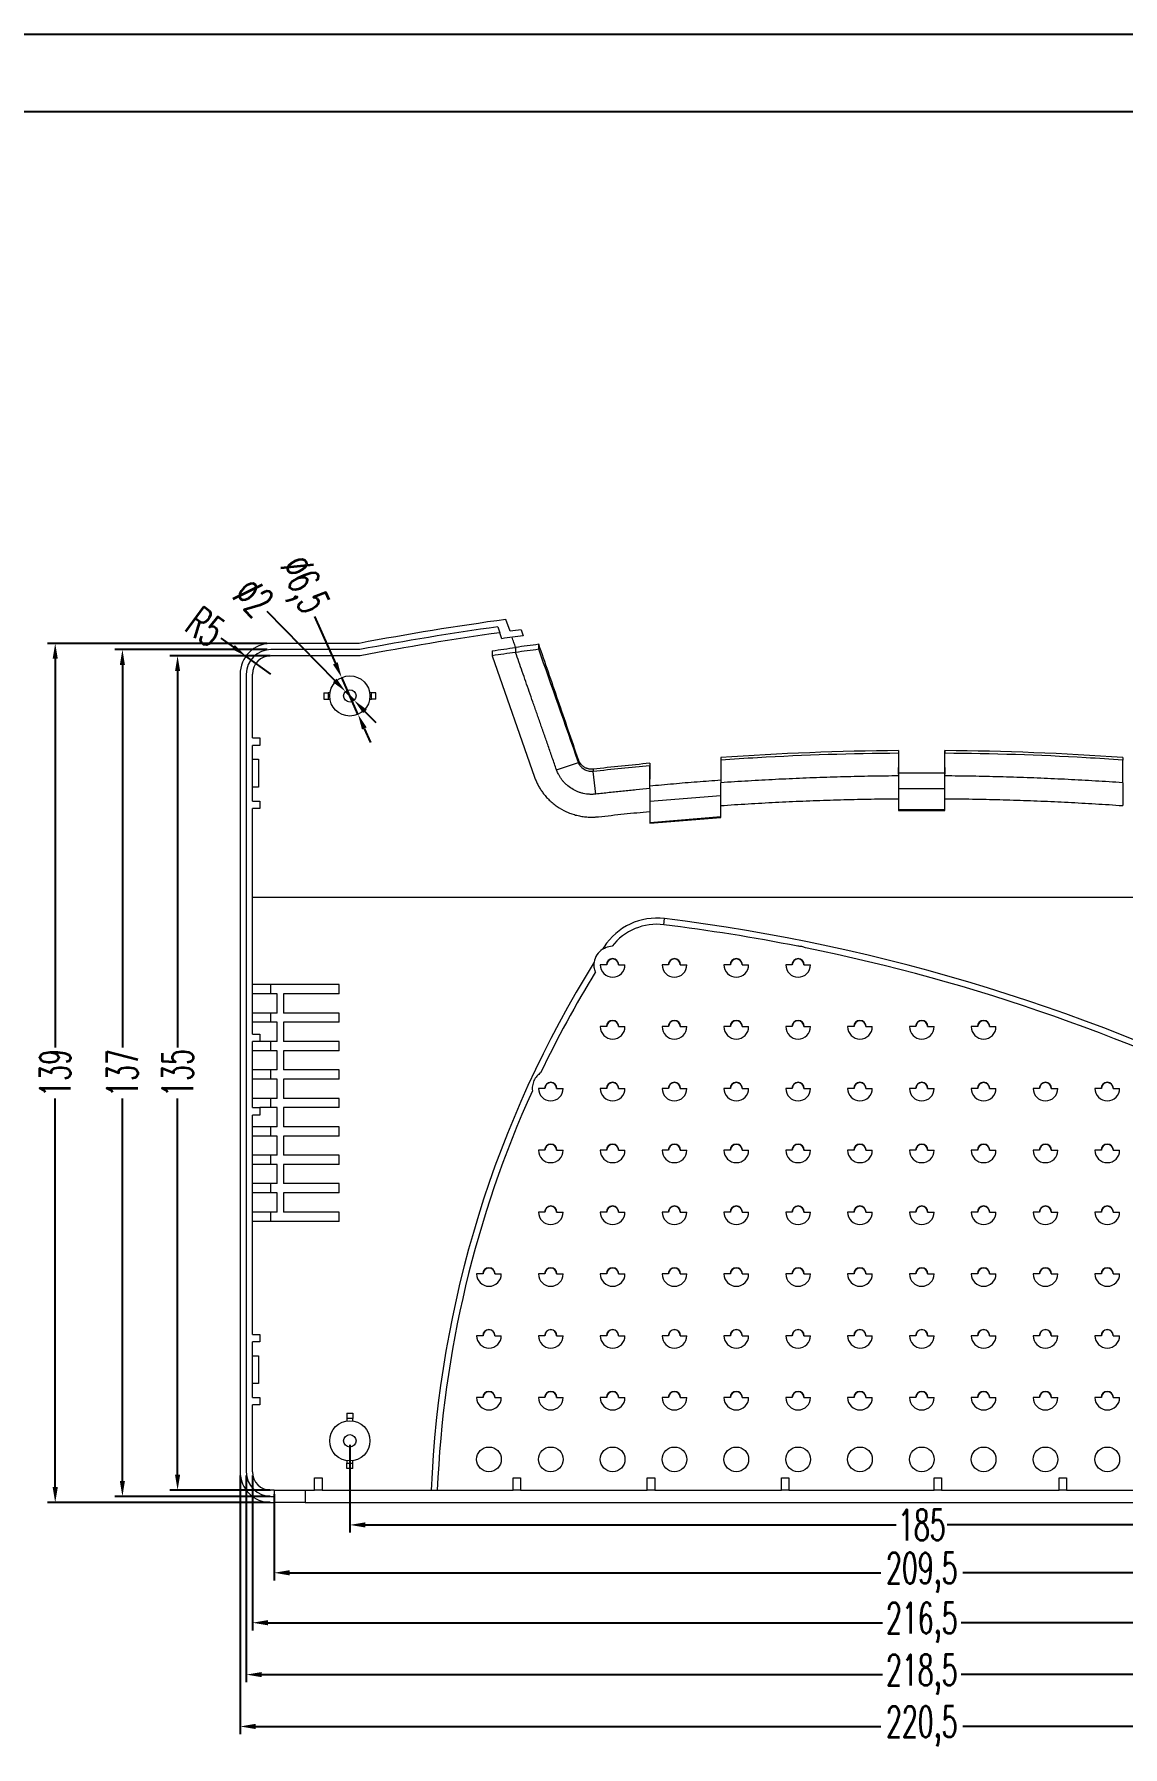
# Model space of a CAD drawing. Header units: inches. Extents: x 1230 to 3313, y 237 to 1043.
# Drawn here: x 1659.7 to 1835.7, y 766.2 to 1043.2 of the extents above; entities that cross this region are included whole.
import ezdxf

# ---------------------------------------------------------------- set-up
doc = ezdxf.new("R2010")
doc.units = ezdxf.units.IN
doc.styles.add('SLDTEXTSTYLE2', font='TXT', dxfattribs={"width": 0.6, "bigfont": 'bigfont'})
doc.dimstyles.new('5', dxfattribs={"dimtxt": 5, "dimasz": 2.5, "dimexe": 1.25, "dimexo": 0.625, "dimtad": 0, "dimzin": 12, "dimtxsty": 'SLDTEXTSTYLE2', "dimcen": 2.5, "dimclrd": 3, "dimclre": 3, "dimclrt": 256, "dimadec": 0, "dimazin": 0, "dimtfac": 1, "dimtmove": 0, "dimatfit": 3, "dimfxl": 1, "dimarcsym": 0})

# ---------------------------------------------------------------- blocks, each defined once
blk = doc.blocks.new('*D244')
at = {"color": 3, "lineweight": -2}
for p, q in [((1698.46, 807.03), (1698.46, 793.06)), ((1907.96, 805.03), (1907.96, 793.06)), ((1700.96, 794.31), (1796.58, 794.31)), ((1905.46, 794.31), (1809.83, 794.31))]:
    blk.add_line(p, q, dxfattribs=at)
at = {"color": 3}
for points in [[(1700.96, 794.73), (1700.96, 793.89), (1698.46, 794.31)], [(1905.46, 794.73), (1905.46, 793.89), (1907.96, 794.31)]]:
    blk.add_solid(points, dxfattribs=at)
at = {"layer": 'Defpoints', "color": 0}
for p in [(1698.46, 807.66), (1907.96, 805.66), (1907.96, 794.31)]:
    blk.add_point(p, dxfattribs=at)
at = {"insert": (1803.21, 794.31), "char_height": 5, "attachment_point": 5, "style": 'SLDTEXTSTYLE2'}
blk.add_mtext('209,5', dxfattribs=at)
blk = doc.blocks.new('*D245')
at = {"color": 3, "lineweight": -2}
for p, q in [((1694.96, 810.03), (1694.96, 784.98)), ((1911.46, 810.03), (1911.46, 784.98)), ((1697.46, 786.23), (1796.83, 786.23)), ((1908.96, 786.23), (1809.58, 786.23))]:
    blk.add_line(p, q, dxfattribs=at)
at = {"color": 3}
for points in [[(1697.46, 786.65), (1697.46, 785.81), (1694.96, 786.23)], [(1908.96, 786.65), (1908.96, 785.81), (1911.46, 786.23)]]:
    blk.add_solid(points, dxfattribs=at)
at = {"layer": 'Defpoints', "color": 0}
for p in [(1694.96, 810.66), (1911.46, 810.66), (1911.46, 786.23)]:
    blk.add_point(p, dxfattribs=at)
at = {"insert": (1803.21, 786.23), "char_height": 5, "attachment_point": 5, "style": 'SLDTEXTSTYLE2'}
blk.add_mtext('216,5', dxfattribs=at)
blk = doc.blocks.new('*D246')
at = {"color": 3, "lineweight": -2}
for p, q in [((1693.96, 810.03), (1693.96, 776.59)), ((1912.46, 810.03), (1912.46, 776.59)), ((1696.46, 777.84), (1796.83, 777.84)), ((1909.96, 777.84), (1809.58, 777.84))]:
    blk.add_line(p, q, dxfattribs=at)
at = {"color": 3}
for points in [[(1696.46, 778.25), (1696.46, 777.42), (1693.96, 777.84)], [(1909.96, 778.25), (1909.96, 777.42), (1912.46, 777.84)]]:
    blk.add_solid(points, dxfattribs=at)
at = {"layer": 'Defpoints', "color": 0}
for p in [(1693.96, 810.66), (1912.46, 810.66), (1912.46, 777.84)]:
    blk.add_point(p, dxfattribs=at)
at = {"insert": (1803.21, 777.84), "char_height": 5, "attachment_point": 5, "style": 'SLDTEXTSTYLE2'}
blk.add_mtext('218,5', dxfattribs=at)
blk = doc.blocks.new('*D247')
at = {"color": 3, "lineweight": -2}
for p, q in [((1710.71, 815.03), (1710.71, 800.8)), ((1895.71, 815.03), (1895.71, 800.8)), ((1713.21, 802.05), (1799.08, 802.05)), ((1893.21, 802.05), (1807.33, 802.05))]:
    blk.add_line(p, q, dxfattribs=at)
at = {"color": 3}
for points in [[(1713.21, 802.47), (1713.21, 801.64), (1710.71, 802.05)], [(1893.21, 802.47), (1893.21, 801.64), (1895.71, 802.05)]]:
    blk.add_solid(points, dxfattribs=at)
at = {"layer": 'Defpoints', "color": 0}
for p in [(1710.71, 815.66), (1895.71, 815.66), (1895.71, 802.05)]:
    blk.add_point(p, dxfattribs=at)
at = {"insert": (1803.21, 802.05), "char_height": 5, "attachment_point": 5, "style": 'SLDTEXTSTYLE2'}
blk.add_mtext('185', dxfattribs=at)
blk = doc.blocks.new('*D248')
at = {"color": 3, "lineweight": -2}
for p, q in [((1692.96, 810.03), (1692.96, 768.2)), ((1913.46, 810.03), (1913.46, 768.2)), ((1695.46, 769.45), (1796.58, 769.45)), ((1910.96, 769.45), (1809.83, 769.45))]:
    blk.add_line(p, q, dxfattribs=at)
at = {"color": 3}
for points in [[(1695.46, 769.87), (1695.46, 769.03), (1692.96, 769.45)], [(1910.96, 769.87), (1910.96, 769.03), (1913.46, 769.45)]]:
    blk.add_solid(points, dxfattribs=at)
at = {"layer": 'Defpoints', "color": 0}
for p in [(1692.96, 810.66), (1913.46, 810.66), (1913.46, 769.45)]:
    blk.add_point(p, dxfattribs=at)
at = {"insert": (1803.21, 769.45), "char_height": 5, "attachment_point": 5, "style": 'SLDTEXTSTYLE2'}
blk.add_mtext('220,5', dxfattribs=at)
blk = doc.blocks.new('*D253')
at = {"color": 3, "lineweight": -2}
for p, q in [((1705, 948.98), (1708.37, 941.41)), ((1712.03, 933.19), (1709.39, 939.12)), ((1713.05, 930.9), (1714.07, 928.62))]:
    blk.add_line(p, q, dxfattribs=at)
at = {"color": 3}
for points in [[(1708.75, 941.58), (1707.99, 941.24), (1709.39, 939.12)], [(1713.43, 931.07), (1712.67, 930.73), (1712.03, 933.19)]]:
    blk.add_solid(points, dxfattribs=at)
at = {"layer": 'Defpoints', "color": 0}
for p in [(1709.39, 939.12), (1712.03, 933.19)]:
    blk.add_point(p, dxfattribs=at)
at = {"insert": (1702.81, 953.89), "char_height": 5, "attachment_point": 5, "rotation": 294, "style": 'SLDTEXTSTYLE2'}
blk.add_mtext('∅6,5', dxfattribs=at)
blk = doc.blocks.new('*D254')
at = {"color": 3, "lineweight": -2}
for p, q in [((1697.31, 949.87), (1708.26, 938.66)), ((1711.41, 935.44), (1710.01, 936.87)), ((1713.16, 933.65), (1714.9, 931.86))]:
    blk.add_line(p, q, dxfattribs=at)
at = {"color": 3}
for points in [[(1708.56, 938.95), (1707.97, 938.37), (1710.01, 936.87)], [(1713.45, 933.94), (1712.86, 933.36), (1711.41, 935.44)]]:
    blk.add_solid(points, dxfattribs=at)
at = {"layer": 'Defpoints', "color": 0}
for p in [(1710.01, 936.87), (1711.41, 935.44)]:
    blk.add_point(p, dxfattribs=at)
at = {"insert": (1695.13, 952.11), "char_height": 5, "attachment_point": 5, "rotation": 314.3326, "style": 'SLDTEXTSTYLE2'}
blk.add_mtext('∅2', dxfattribs=at)
blk = doc.blocks.new('*D255')
at = {"color": 3, "lineweight": -2}
for p, q in [((1689.86, 945.52), (1691.88, 944.05)), ((1697.96, 939.66), (1693.91, 942.59))]:
    blk.add_line(p, q, dxfattribs=at)
at = {"color": 3}
blk.add_solid([(1692.13, 944.39), (1691.64, 943.71), (1693.91, 942.59)], dxfattribs=at)
at = {"layer": 'Defpoints', "color": 0}
for p in [(1693.91, 942.59), (1697.96, 939.66)]:
    blk.add_point(p, dxfattribs=at)
at = {"insert": (1687.33, 947.35), "char_height": 5, "attachment_point": 5, "rotation": 324.1075, "style": 'SLDTEXTSTYLE2'}
blk.add_mtext('R5', dxfattribs=at)
blk = doc.blocks.new('*D256')
at = {"color": 3, "lineweight": -2}
for p, q in [((1697.83, 942.66), (1681.6, 942.66)), ((1682.85, 940.16), (1682.85, 879.28)), ((1682.85, 810.16), (1682.85, 871.03)), ((1697.83, 807.66), (1681.6, 807.66))]:
    blk.add_line(p, q, dxfattribs=at)
at = {"color": 3}
for points in [[(1682.44, 940.16), (1683.27, 940.16), (1682.85, 942.66)], [(1682.44, 810.16), (1683.27, 810.16), (1682.85, 807.66)]]:
    blk.add_solid(points, dxfattribs=at)
at = {"layer": 'Defpoints', "color": 0}
for p in [(1682.85, 942.66), (1698.46, 942.66), (1698.46, 807.66)]:
    blk.add_point(p, dxfattribs=at)
at = {"insert": (1682.85, 875.16), "char_height": 5, "attachment_point": 5, "rotation": 90, "style": 'SLDTEXTSTYLE2'}
blk.add_mtext('135', dxfattribs=at)
blk = doc.blocks.new('*D257')
at = {"color": 3, "lineweight": -2}
for p, q in [((1697.33, 943.66), (1672.68, 943.66)), ((1673.93, 941.16), (1673.93, 879.28)), ((1673.93, 809.16), (1673.93, 871.03)), ((1697.83, 806.66), (1672.68, 806.66))]:
    blk.add_line(p, q, dxfattribs=at)
at = {"color": 3}
for points in [[(1673.51, 941.16), (1674.34, 941.16), (1673.93, 943.66)], [(1673.51, 809.16), (1674.34, 809.16), (1673.93, 806.66)]]:
    blk.add_solid(points, dxfattribs=at)
at = {"layer": 'Defpoints', "color": 0}
for p in [(1673.93, 943.66), (1697.96, 943.66), (1698.46, 806.66)]:
    blk.add_point(p, dxfattribs=at)
at = {"insert": (1673.93, 875.16), "char_height": 5, "attachment_point": 5, "rotation": 90, "style": 'SLDTEXTSTYLE2'}
blk.add_mtext('137', dxfattribs=at)
blk = doc.blocks.new('*D258')
at = {"color": 3, "lineweight": -2}
for p, q in [((1697.32, 944.66), (1661.81, 944.66)), ((1663.06, 942.16), (1663.06, 879.28)), ((1663.06, 808.16), (1663.06, 871.03)), ((1697.83, 805.66), (1661.81, 805.66))]:
    blk.add_line(p, q, dxfattribs=at)
at = {"color": 3}
for points in [[(1662.65, 942.16), (1663.48, 942.16), (1663.06, 944.66)], [(1662.65, 808.16), (1663.48, 808.16), (1663.06, 805.66)]]:
    blk.add_solid(points, dxfattribs=at)
at = {"layer": 'Defpoints', "color": 0}
for p in [(1663.06, 944.66), (1697.94, 944.66), (1698.46, 805.66)]:
    blk.add_point(p, dxfattribs=at)
at = {"insert": (1663.06, 875.16), "char_height": 5, "attachment_point": 5, "rotation": 90, "style": 'SLDTEXTSTYLE2'}
blk.add_mtext('139', dxfattribs=at)

msp = doc.modelspace()

# ---------------------------------------------------------------- linework, layer by layer
for p, q in [((1230.262, 1043.188), (1971.555, 1043.188)), ((1249.444, 1030.708), (1959.076, 1030.708))]:
    msp.add_line(p, q)
at = {"color": 7, "linetype": 'Continuous', "lineweight": 15}
for p, q in [((1736.62, 946.604), (1735.96, 948.532)), ((1712.21, 944.655), (1697.96, 944.655)), ((1734.63, 947.336), (1734.96, 946.373)), ((1735.29, 945.409), (1734.96, 946.373)), ((1738.438, 946.85), (1738.769, 945.885)), ((1712.303, 943.655), (1697.96, 943.655)), ((1712.397, 942.655), (1697.96, 942.655)), ((1733.735, 943.453), (1733.735, 942.663)), ((1733.735, 942.663), (1740.589, 923.016)), ((1737.514, 943.993), (1737.514, 943.193)), ((1741.278, 943.692), (1741.276, 943.945)), ((1692.96, 939.655), (1692.96, 810.655)), ((1693.96, 939.655), (1693.96, 810.655)), ((1694.96, 929.355), (1694.96, 939.655)), ((1706.524, 936.655), (1707.21, 936.655)), ((1707.21, 936.655), (1707.21, 935.655)), ((1707.498, 936.655), (1707.21, 936.655)), ((1714.21, 936.655), (1713.921, 936.655)), ((1714.21, 935.655), (1714.21, 936.655)), ((1714.895, 936.655), (1714.21, 936.655)), ((1706.512, 935.655), (1707.21, 935.655)), ((1707.21, 935.655), (1707.498, 935.655)), ((1713.921, 935.655), (1714.21, 935.655)), ((1714.907, 935.655), (1714.21, 935.655)), ((1694.96, 929.355), (1696.16, 929.355)), ((1696.16, 928.155), (1694.96, 928.155)), ((1694.96, 919.155), (1694.96, 928.155)), ((1696.16, 929.355), (1696.16, 928.155)), ((1694.96, 925.905), (1695.96, 925.905)), ((1695.96, 925.905), (1695.96, 921.405)), ((1744.137, 924.209), (1747.687, 925.386)), ((1759.216, 925.251), (1759.21, 924.861)), ((1759.216, 925.251), (1759.212, 922.679)), ((1770.714, 926.192), (1770.71, 925.785)), ((1799.46, 927.304), (1799.46, 926.877)), ((1799.46, 927.304), (1799.46, 924.56)), ((1799.46, 926.877), (1799.46, 923.213)), ((1806.959, 927.304), (1806.96, 926.877)), ((1806.959, 924.56), (1806.959, 927.304)), ((1806.96, 923.213), (1806.96, 926.877)), ((1835.705, 926.192), (1835.71, 925.785)), ((1750.063, 924.297), (1750.07, 923.926)), ((1750.498, 920.266), (1750.07, 923.926)), ((1759.21, 922.092), (1759.212, 922.679)), ((1799.46, 923.492), (1799.46, 924.56)), ((1799.46, 923.213), (1799.46, 919.532)), ((1806.959, 924.56), (1806.96, 923.492)), ((1806.96, 919.532), (1806.96, 923.213)), ((1695.96, 921.405), (1694.96, 921.405)), ((1759.21, 921.166), (1759.21, 917.468)), ((1770.71, 920.011), (1759.21, 919.055)), ((1770.71, 918.414), (1770.71, 922.104)), ((1806.96, 921.14), (1799.46, 921.14)), ((1835.71, 922.104), (1835.71, 918.414)), ((1694.96, 919.155), (1696.16, 919.155)), ((1696.16, 917.955), (1694.96, 917.955)), ((1694.96, 881.455), (1694.96, 917.955)), ((1696.16, 919.155), (1696.16, 917.955)), ((1759.21, 917.468), (1759.21, 915.555)), ((1770.71, 916.511), (1770.71, 918.414)), ((1799.46, 919.442), (1799.46, 917.64)), ((1799.46, 917.799), (1806.96, 917.799)), ((1799.46, 917.64), (1806.96, 917.64)), ((1806.96, 917.64), (1806.96, 919.532)), ((1759.21, 915.694), (1770.71, 916.659)), ((1759.21, 915.555), (1770.71, 916.511)), ((1694.96, 903.625), (1911.46, 903.625)), ((1761.487, 899.138), (1761.61, 900.131)), ((1752.049, 895.422), (1751.825, 895.567)), ((1752.26, 892.655), (1751.21, 892.655)), ((1754.16, 892.655), (1755.21, 892.655)), ((1762.26, 892.655), (1761.21, 892.655)), ((1764.16, 892.655), (1765.21, 892.655)), ((1772.26, 892.655), (1771.21, 892.655)), ((1774.16, 892.655), (1775.21, 892.655)), ((1782.26, 892.655), (1781.21, 892.655)), ((1784.16, 892.655), (1785.21, 892.655)), ((1697.96, 889.455), (1694.96, 889.455)), ((1697.96, 887.955), (1697.96, 889.455)), ((1708.96, 889.455), (1697.96, 889.455)), ((1708.96, 887.955), (1708.96, 889.455)), ((1697.96, 887.955), (1694.96, 887.955)), ((1698.96, 887.955), (1697.96, 887.955)), ((1698.96, 884.855), (1698.96, 887.955)), ((1708.96, 887.955), (1699.96, 887.955)), ((1699.96, 887.955), (1699.96, 884.855)), ((1697.96, 884.855), (1694.96, 884.855)), ((1697.96, 883.355), (1697.96, 884.855)), ((1698.96, 884.855), (1697.96, 884.855)), ((1708.96, 884.855), (1699.96, 884.855)), ((1708.96, 883.355), (1708.96, 884.855)), ((1697.96, 883.355), (1694.96, 883.355)), ((1694.96, 881.455), (1696.16, 881.455)), ((1696.16, 881.455), (1696.16, 880.255)), ((1698.96, 883.355), (1697.96, 883.355)), ((1698.96, 880.255), (1698.96, 883.355)), ((1708.96, 883.355), (1699.96, 883.355)), ((1699.96, 883.355), (1699.96, 880.255)), ((1752.26, 882.655), (1751.21, 882.655)), ((1754.16, 882.655), (1755.21, 882.655)), ((1762.26, 882.655), (1761.21, 882.655)), ((1764.16, 882.655), (1765.21, 882.655)), ((1772.26, 882.655), (1771.21, 882.655)), ((1774.16, 882.655), (1775.21, 882.655)), ((1782.26, 882.655), (1781.21, 882.655)), ((1784.16, 882.655), (1785.21, 882.655)), ((1792.26, 882.655), (1791.21, 882.655)), ((1794.16, 882.655), (1795.21, 882.655)), ((1802.26, 882.655), (1801.21, 882.655)), ((1804.16, 882.655), (1805.21, 882.655)), ((1812.26, 882.655), (1811.21, 882.655)), ((1814.16, 882.655), (1815.21, 882.655)), ((1696.16, 880.255), (1694.96, 880.255)), ((1694.96, 869.555), (1694.96, 880.255)), ((1697.96, 878.755), (1694.96, 878.755)), ((1697.96, 880.255), (1696.16, 880.255)), ((1697.96, 878.755), (1697.96, 880.255)), ((1698.96, 880.255), (1697.96, 880.255)), ((1698.96, 878.755), (1697.96, 878.755)), ((1698.96, 875.655), (1698.96, 878.755)), ((1708.96, 880.255), (1699.96, 880.255)), ((1708.96, 878.755), (1699.96, 878.755)), ((1699.96, 878.755), (1699.96, 875.655)), ((1708.96, 878.755), (1708.96, 880.255)), ((1697.96, 875.655), (1694.96, 875.655)), ((1697.96, 874.155), (1697.96, 875.655)), ((1698.96, 875.655), (1697.96, 875.655)), ((1708.96, 875.655), (1699.96, 875.655)), ((1708.96, 874.155), (1708.96, 875.655)), ((1697.96, 874.155), (1694.96, 874.155)), ((1698.96, 874.155), (1697.96, 874.155)), ((1698.96, 871.055), (1698.96, 874.155)), ((1708.96, 874.155), (1699.96, 874.155)), ((1699.96, 874.155), (1699.96, 871.055)), ((1742.26, 872.655), (1741.21, 872.655)), ((1744.16, 872.655), (1745.21, 872.655)), ((1752.26, 872.655), (1751.21, 872.655)), ((1754.16, 872.655), (1755.21, 872.655)), ((1762.26, 872.655), (1761.21, 872.655)), ((1764.16, 872.655), (1765.21, 872.655)), ((1772.26, 872.655), (1771.21, 872.655)), ((1774.16, 872.655), (1775.21, 872.655)), ((1782.26, 872.655), (1781.21, 872.655)), ((1784.16, 872.655), (1785.21, 872.655)), ((1792.26, 872.655), (1791.21, 872.655)), ((1794.16, 872.655), (1795.21, 872.655)), ((1802.26, 872.655), (1801.21, 872.655)), ((1804.16, 872.655), (1805.21, 872.655)), ((1812.26, 872.655), (1811.21, 872.655)), ((1814.16, 872.655), (1815.21, 872.655)), ((1822.26, 872.655), (1821.21, 872.655)), ((1824.16, 872.655), (1825.21, 872.655)), ((1832.26, 872.655), (1831.21, 872.655)), ((1834.16, 872.655), (1835.21, 872.655)), ((1697.96, 871.055), (1694.96, 871.055)), ((1697.96, 869.555), (1697.96, 871.055)), ((1698.96, 871.055), (1697.96, 871.055)), ((1708.96, 871.055), (1699.96, 871.055)), ((1708.96, 869.555), (1708.96, 871.055)), ((1694.96, 869.555), (1696.16, 869.555)), ((1696.16, 868.355), (1694.96, 868.355)), ((1694.96, 832.855), (1694.96, 868.355)), ((1696.16, 869.555), (1696.16, 868.355)), ((1697.96, 869.555), (1696.16, 869.555)), ((1698.96, 869.555), (1697.96, 869.555)), ((1698.96, 866.455), (1698.96, 869.555)), ((1708.96, 869.555), (1699.96, 869.555)), ((1699.96, 869.555), (1699.96, 866.455)), ((1697.96, 866.455), (1694.96, 866.455)), ((1697.96, 864.955), (1694.96, 864.955)), ((1697.96, 864.955), (1697.96, 866.455)), ((1698.96, 866.455), (1697.96, 866.455)), ((1698.96, 864.955), (1697.96, 864.955)), ((1698.96, 861.855), (1698.96, 864.955)), ((1708.96, 866.455), (1699.96, 866.455)), ((1708.96, 864.955), (1699.96, 864.955)), ((1699.96, 864.955), (1699.96, 861.855)), ((1708.96, 864.955), (1708.96, 866.455)), ((1697.96, 861.855), (1694.96, 861.855)), ((1697.96, 860.355), (1697.96, 861.855)), ((1698.96, 861.855), (1697.96, 861.855)), ((1708.96, 861.855), (1699.96, 861.855)), ((1708.96, 860.355), (1708.96, 861.855)), ((1742.26, 862.655), (1741.21, 862.655)), ((1744.16, 862.655), (1745.21, 862.655)), ((1752.26, 862.655), (1751.21, 862.655)), ((1754.16, 862.655), (1755.21, 862.655)), ((1762.26, 862.655), (1761.21, 862.655)), ((1764.16, 862.655), (1765.21, 862.655)), ((1772.26, 862.655), (1771.21, 862.655)), ((1774.16, 862.655), (1775.21, 862.655)), ((1782.26, 862.655), (1781.21, 862.655)), ((1784.16, 862.655), (1785.21, 862.655)), ((1792.26, 862.655), (1791.21, 862.655)), ((1794.16, 862.655), (1795.21, 862.655)), ((1802.26, 862.655), (1801.21, 862.655)), ((1804.16, 862.655), (1805.21, 862.655)), ((1812.26, 862.655), (1811.21, 862.655)), ((1814.16, 862.655), (1815.21, 862.655)), ((1822.26, 862.655), (1821.21, 862.655)), ((1824.16, 862.655), (1825.21, 862.655)), ((1832.26, 862.655), (1831.21, 862.655)), ((1834.16, 862.655), (1835.21, 862.655)), ((1697.96, 860.355), (1694.96, 860.355)), ((1698.96, 860.355), (1697.96, 860.355)), ((1698.96, 857.255), (1698.96, 860.355)), ((1708.96, 860.355), (1699.96, 860.355)), ((1699.96, 860.355), (1699.96, 857.255)), ((1697.96, 857.255), (1694.96, 857.255)), ((1697.96, 855.755), (1697.96, 857.255)), ((1698.96, 857.255), (1697.96, 857.255)), ((1708.96, 857.255), (1699.96, 857.255)), ((1708.96, 855.755), (1708.96, 857.255)), ((1697.96, 855.755), (1694.96, 855.755)), ((1698.96, 855.755), (1697.96, 855.755)), ((1698.96, 852.655), (1698.96, 855.755)), ((1699.96, 855.755), (1699.96, 852.655)), ((1708.96, 855.755), (1699.96, 855.755)), ((1697.96, 852.655), (1694.96, 852.655)), ((1697.96, 851.155), (1694.96, 851.155)), ((1697.96, 851.155), (1697.96, 852.655)), ((1698.96, 852.655), (1697.96, 852.655)), ((1708.96, 851.155), (1697.96, 851.155)), ((1708.96, 852.655), (1699.96, 852.655)), ((1708.96, 851.155), (1708.96, 852.655)), ((1742.26, 852.655), (1741.21, 852.655)), ((1744.16, 852.655), (1745.21, 852.655)), ((1752.26, 852.655), (1751.21, 852.655)), ((1754.16, 852.655), (1755.21, 852.655)), ((1762.26, 852.655), (1761.21, 852.655)), ((1764.16, 852.655), (1765.21, 852.655)), ((1772.26, 852.655), (1771.21, 852.655)), ((1774.16, 852.655), (1775.21, 852.655)), ((1782.26, 852.655), (1781.21, 852.655)), ((1784.16, 852.655), (1785.21, 852.655)), ((1792.26, 852.655), (1791.21, 852.655)), ((1794.16, 852.655), (1795.21, 852.655)), ((1802.26, 852.655), (1801.21, 852.655)), ((1804.16, 852.655), (1805.21, 852.655)), ((1812.26, 852.655), (1811.21, 852.655)), ((1814.16, 852.655), (1815.21, 852.655)), ((1822.26, 852.655), (1821.21, 852.655)), ((1824.16, 852.655), (1825.21, 852.655)), ((1832.26, 852.655), (1831.21, 852.655)), ((1834.16, 852.655), (1835.21, 852.655)), ((1732.26, 842.655), (1731.21, 842.655)), ((1734.16, 842.655), (1735.21, 842.655)), ((1742.26, 842.655), (1741.21, 842.655)), ((1744.16, 842.655), (1745.21, 842.655)), ((1752.26, 842.655), (1751.21, 842.655)), ((1754.16, 842.655), (1755.21, 842.655)), ((1762.26, 842.655), (1761.21, 842.655)), ((1764.16, 842.655), (1765.21, 842.655)), ((1772.26, 842.655), (1771.21, 842.655)), ((1774.16, 842.655), (1775.21, 842.655)), ((1782.26, 842.655), (1781.21, 842.655)), ((1784.16, 842.655), (1785.21, 842.655)), ((1792.26, 842.655), (1791.21, 842.655)), ((1794.16, 842.655), (1795.21, 842.655)), ((1802.26, 842.655), (1801.21, 842.655)), ((1804.16, 842.655), (1805.21, 842.655)), ((1812.26, 842.655), (1811.21, 842.655)), ((1814.16, 842.655), (1815.21, 842.655)), ((1822.26, 842.655), (1821.21, 842.655)), ((1824.16, 842.655), (1825.21, 842.655)), ((1832.26, 842.655), (1831.21, 842.655)), ((1834.16, 842.655), (1835.21, 842.655)), ((1694.96, 832.855), (1696.16, 832.855)), ((1694.96, 822.655), (1694.96, 831.655)), ((1696.16, 831.655), (1694.96, 831.655)), ((1696.16, 832.855), (1696.16, 831.655)), ((1732.26, 832.655), (1731.21, 832.655)), ((1734.16, 832.655), (1735.21, 832.655)), ((1742.26, 832.655), (1741.21, 832.655)), ((1744.16, 832.655), (1745.21, 832.655)), ((1752.26, 832.655), (1751.21, 832.655)), ((1754.16, 832.655), (1755.21, 832.655)), ((1762.26, 832.655), (1761.21, 832.655)), ((1764.16, 832.655), (1765.21, 832.655)), ((1772.26, 832.655), (1771.21, 832.655)), ((1774.16, 832.655), (1775.21, 832.655)), ((1782.26, 832.655), (1781.21, 832.655)), ((1784.16, 832.655), (1785.21, 832.655)), ((1792.26, 832.655), (1791.21, 832.655)), ((1794.16, 832.655), (1795.21, 832.655)), ((1802.26, 832.655), (1801.21, 832.655)), ((1804.16, 832.655), (1805.21, 832.655)), ((1812.26, 832.655), (1811.21, 832.655)), ((1814.16, 832.655), (1815.21, 832.655)), ((1822.26, 832.655), (1821.21, 832.655)), ((1824.16, 832.655), (1825.21, 832.655)), ((1832.26, 832.655), (1831.21, 832.655)), ((1834.16, 832.655), (1835.21, 832.655)), ((1694.96, 829.405), (1695.96, 829.405)), ((1695.96, 829.405), (1695.96, 824.905)), ((1695.96, 824.905), (1694.96, 824.905)), ((1694.96, 822.655), (1696.16, 822.655)), ((1696.16, 821.455), (1694.96, 821.455)), ((1694.96, 810.655), (1694.96, 821.455)), ((1696.16, 822.655), (1696.16, 821.455)), ((1710.21, 820.155), (1710.21, 819.254)), ((1710.21, 820.155), (1711.21, 820.155)), ((1711.21, 820.155), (1711.21, 819.254)), ((1732.26, 822.655), (1731.21, 822.655)), ((1734.16, 822.655), (1735.21, 822.655)), ((1742.26, 822.655), (1741.21, 822.655)), ((1744.16, 822.655), (1745.21, 822.655)), ((1752.26, 822.655), (1751.21, 822.655)), ((1754.16, 822.655), (1755.21, 822.655)), ((1762.26, 822.655), (1761.21, 822.655)), ((1764.16, 822.655), (1765.21, 822.655)), ((1772.26, 822.655), (1771.21, 822.655)), ((1774.16, 822.655), (1775.21, 822.655)), ((1782.26, 822.655), (1781.21, 822.655)), ((1784.16, 822.655), (1785.21, 822.655)), ((1792.26, 822.655), (1791.21, 822.655)), ((1794.16, 822.655), (1795.21, 822.655)), ((1802.26, 822.655), (1801.21, 822.655)), ((1804.16, 822.655), (1805.21, 822.655)), ((1812.26, 822.655), (1811.21, 822.655)), ((1814.16, 822.655), (1815.21, 822.655)), ((1822.26, 822.655), (1821.21, 822.655)), ((1824.16, 822.655), (1825.21, 822.655)), ((1832.26, 822.655), (1831.21, 822.655)), ((1834.16, 822.655), (1835.21, 822.655)), ((1711.21, 819.254), (1710.21, 819.254)), ((1710.21, 819.254), (1710.21, 818.867)), ((1711.21, 818.867), (1711.21, 819.254)), ((1710.21, 812.444), (1710.21, 812.056)), ((1710.21, 812.056), (1711.21, 812.056)), ((1710.21, 811.155), (1710.21, 812.056)), ((1711.21, 812.056), (1711.21, 812.444)), ((1711.21, 811.155), (1711.21, 812.056)), ((1705.01, 809.655), (1706.21, 809.655)), ((1705.01, 807.655), (1705.01, 809.655)), ((1706.21, 809.655), (1706.21, 807.655)), ((1711.21, 811.155), (1710.21, 811.155)), ((1737.11, 807.655), (1737.11, 809.655)), ((1737.11, 809.655), (1738.31, 809.655)), ((1738.31, 809.655), (1738.31, 807.655)), ((1758.81, 807.655), (1758.81, 809.655)), ((1758.81, 809.655), (1760.01, 809.655)), ((1760.01, 809.655), (1760.01, 807.655)), ((1780.51, 807.655), (1780.51, 809.655)), ((1780.51, 809.655), (1781.71, 809.655)), ((1781.71, 809.655), (1781.71, 807.655)), ((1805.21, 809.655), (1806.41, 809.655)), ((1805.21, 807.655), (1805.21, 809.655)), ((1806.41, 809.655), (1806.41, 807.655)), ((1825.41, 809.655), (1826.61, 809.655)), ((1825.41, 807.655), (1825.41, 809.655)), ((1826.61, 809.655), (1826.61, 807.655)), ((1698.46, 807.655), (1697.96, 807.655)), ((1697.96, 806.655), (1698.46, 806.655)), ((1698.46, 807.655), (1698.46, 806.655)), ((1698.46, 807.655), (1703.46, 807.655)), ((1698.46, 806.655), (1698.46, 805.655)), ((1703.46, 807.655), (1703.46, 805.655)), ((1703.46, 807.655), (1705.01, 807.655)), ((1706.21, 807.655), (1705.01, 807.655)), ((1706.21, 807.655), (1737.11, 807.655)), ((1738.31, 807.655), (1737.11, 807.655)), ((1738.31, 807.655), (1758.81, 807.655)), ((1760.01, 807.655), (1758.81, 807.655)), ((1760.01, 807.655), (1780.51, 807.655)), ((1781.71, 807.655), (1780.51, 807.655)), ((1781.71, 807.655), (1805.21, 807.655)), ((1806.41, 807.655), (1805.21, 807.655)), ((1806.41, 807.655), (1825.41, 807.655)), ((1826.61, 807.655), (1825.41, 807.655)), ((1826.61, 807.655), (1847.91, 807.655)), ((1697.96, 805.655), (1698.46, 805.655)), ((1703.46, 805.655), (1698.46, 805.655)), ((1703.46, 805.655), (1902.96, 805.655))]:
    msp.add_line(p, q, dxfattribs=at)
for centre, radius in [((1710.71, 936.155), 3.25), ((1710.71, 936.155), 1), ((1710.71, 815.655), 3.25), ((1710.71, 815.655), 1), ((1733.21, 812.655), 2), ((1743.21, 812.655), 2), ((1753.21, 812.655), 2), ((1763.21, 812.655), 2), ((1773.21, 812.655), 2), ((1783.21, 812.655), 2), ((1793.21, 812.655), 2), ((1803.21, 812.655), 2), ((1813.21, 812.655), 2), ((1823.21, 812.655), 2), ((1833.21, 812.655), 2)]:
    msp.add_circle(centre, radius, dxfattribs=at)
for centre, radius, start, end in [((1803.21, 461.788), 491.368, 97.86636, 100.67264), ((1697.96, 939.655), 5, 90, 180), ((1803.21, 461.788), 490.368, 98.0394, 100.68355), ((1803.21, 461.788), 489.368, 98.01693, 100.69449), ((1803.21, 461.788), 488.368, 97.5824, 97.99436), ((1803.21, 461.788), 489.368, 97.60584, 97.82067), ((1697.96, 939.655), 4, 90, 180), ((1697.96, 939.655), 3, 90, 180), ((1760.361, 890.036), 10.172, 82.94752, 147.05789), ((1760.361, 890.036), 9.172, 82.94752, 142.22791), ((1724.37, 599.113), 302.312, 78.78727, 82.94752), ((1724.37, 599.113), 303.312, 62.7364, 82.94752), ((1753.21, 892.655), 3, 123.25035, 171.99107), ((1898.57, 800.481), 174.858, 147.05789, 147.21509), ((1724.37, 599.113), 302.312, 62.7364, 78.54359), ((1898.57, 800.481), 174.858, 148.02634, 177.64841), ((1753.21, 892.655), 2, 180, 0), ((1753.21, 892.655), 1, 0, 180), ((1753.21, 892.655), 0.95, 0, 180), ((1763.21, 892.655), 2, 180, 0), ((1763.21, 892.655), 1, 0, 180), ((1763.21, 892.655), 0.95, 0, 180), ((1773.21, 892.655), 2, 180, 0), ((1773.21, 892.655), 1, 0, 180), ((1773.21, 892.655), 0.95, 0, 180), ((1783.21, 892.655), 2, 180, 0), ((1783.21, 892.655), 1, 0, 180), ((1783.21, 892.655), 0.95, 0, 180), ((1898.57, 800.481), 173.858, 148.43084, 154.5584), ((1753.21, 882.655), 2, 180, 0), ((1753.21, 882.655), 1, 0, 180), ((1753.21, 882.655), 0.95, 0, 180), ((1763.21, 882.655), 2, 180, 0), ((1763.21, 882.655), 1, 0, 180), ((1763.21, 882.655), 0.95, 0, 180), ((1773.21, 882.655), 2, 180, 0), ((1773.21, 882.655), 1, 0, 180), ((1773.21, 882.655), 0.95, 0, 180), ((1783.21, 882.655), 2, 180, 0), ((1783.21, 882.655), 1, 0, 180), ((1783.21, 882.655), 0.95, 0, 180), ((1793.21, 882.655), 2, 180, 0), ((1793.21, 882.655), 1, 0, 180), ((1793.21, 882.655), 0.95, 0, 180), ((1803.21, 882.655), 2, 180, 0), ((1803.21, 882.655), 1, 0, 180), ((1803.21, 882.655), 0.95, 0, 180), ((1813.21, 882.655), 2, 180, 0), ((1813.21, 882.655), 1, 0, 180), ((1813.21, 882.655), 0.95, 0, 180), ((1743.21, 872.655), 2, 180, 0), ((1743.21, 872.655), 1, 0, 180), ((1743.21, 872.655), 0.95, 0, 180), ((1753.21, 872.655), 2, 180, 0), ((1753.21, 872.655), 1, 0, 180), ((1753.21, 872.655), 0.95, 0, 180), ((1763.21, 872.655), 2, 180, 0), ((1763.21, 872.655), 1, 0, 180), ((1763.21, 872.655), 0.95, 0, 180), ((1773.21, 872.655), 2, 180, 0), ((1773.21, 872.655), 1, 0, 180), ((1773.21, 872.655), 0.95, 0, 180), ((1783.21, 872.655), 2, 180, 0), ((1783.21, 872.655), 1, 0, 180), ((1783.21, 872.655), 0.95, 0, 180), ((1793.21, 872.655), 2, 180, 0), ((1793.21, 872.655), 1, 0, 180), ((1793.21, 872.655), 0.95, 0, 180), ((1803.21, 872.655), 2, 180, 0), ((1803.21, 872.655), 1, 0, 180), ((1803.21, 872.655), 0.95, 0, 180), ((1813.21, 872.655), 2, 180, 0), ((1813.21, 872.655), 1, 0, 180), ((1813.21, 872.655), 0.95, 0, 180), ((1823.21, 872.655), 2, 180, 0), ((1823.21, 872.655), 1, 0, 180), ((1823.21, 872.655), 0.95, 0, 180), ((1833.21, 872.655), 2, 180, 0), ((1833.21, 872.655), 1, 0, 180), ((1833.21, 872.655), 0.95, 0, 180), ((1898.57, 800.481), 173.858, 155.60587, 177.63488), ((1743.21, 862.655), 2, 180, 0), ((1743.21, 862.655), 1, 0, 180), ((1743.21, 862.655), 0.95, 0, 180), ((1753.21, 862.655), 2, 180, 0), ((1753.21, 862.655), 1, 0, 180), ((1753.21, 862.655), 0.95, 0, 180), ((1763.21, 862.655), 2, 180, 0), ((1763.21, 862.655), 1, 0, 180), ((1763.21, 862.655), 0.95, 0, 180), ((1773.21, 862.655), 2, 180, 0), ((1773.21, 862.655), 1, 0, 180), ((1773.21, 862.655), 0.95, 0, 180), ((1783.21, 862.655), 2, 180, 0), ((1783.21, 862.655), 1, 0, 180), ((1783.21, 862.655), 0.95, 0, 180), ((1793.21, 862.655), 2, 180, 0), ((1793.21, 862.655), 1, 0, 180), ((1793.21, 862.655), 0.95, 0, 180), ((1803.21, 862.655), 2, 180, 0), ((1803.21, 862.655), 1, 0, 180), ((1803.21, 862.655), 0.95, 0, 180), ((1813.21, 862.655), 2, 180, 0), ((1813.21, 862.655), 1, 0, 180), ((1813.21, 862.655), 0.95, 0, 180), ((1823.21, 862.655), 2, 180, 0), ((1823.21, 862.655), 1, 0, 180), ((1823.21, 862.655), 0.95, 0, 180), ((1833.21, 862.655), 2, 180, 0), ((1833.21, 862.655), 1, 0, 180), ((1833.21, 862.655), 0.95, 0, 180), ((1743.21, 852.655), 1, 0, 180), ((1743.21, 852.655), 0.95, 0, 180), ((1753.21, 852.655), 1, 0, 180), ((1753.21, 852.655), 0.95, 0, 180), ((1763.21, 852.655), 1, 0, 180), ((1763.21, 852.655), 0.95, 0, 180), ((1773.21, 852.655), 1, 0, 180), ((1773.21, 852.655), 0.95, 0, 180), ((1783.21, 852.655), 1, 0, 180), ((1783.21, 852.655), 0.95, 0, 180), ((1793.21, 852.655), 1, 0, 180), ((1793.21, 852.655), 0.95, 0, 180), ((1803.21, 852.655), 1, 0, 180), ((1803.21, 852.655), 0.95, 0, 180), ((1813.21, 852.655), 1, 0, 180), ((1813.21, 852.655), 0.95, 0, 180), ((1823.21, 852.655), 1, 0, 180), ((1823.21, 852.655), 0.95, 0, 180), ((1833.21, 852.655), 1, 0, 180), ((1833.21, 852.655), 0.95, 0, 180), ((1743.21, 852.655), 2, 180, 0), ((1753.21, 852.655), 2, 180, 0), ((1763.21, 852.655), 2, 180, 0), ((1773.21, 852.655), 2, 180, 0), ((1783.21, 852.655), 2, 180, 0), ((1793.21, 852.655), 2, 180, 0), ((1803.21, 852.655), 2, 180, 0), ((1813.21, 852.655), 2, 180, 0), ((1823.21, 852.655), 2, 180, 0), ((1833.21, 852.655), 2, 180, 0), ((1733.21, 842.655), 2, 180, 0), ((1733.21, 842.655), 1, 0, 180), ((1733.21, 842.655), 0.95, 0, 180), ((1743.21, 842.655), 2, 180, 0), ((1743.21, 842.655), 1, 0, 180), ((1743.21, 842.655), 0.95, 0, 180), ((1753.21, 842.655), 2, 180, 0), ((1753.21, 842.655), 1, 0, 180), ((1753.21, 842.655), 0.95, 0, 180), ((1763.21, 842.655), 2, 180, 0), ((1763.21, 842.655), 1, 0, 180), ((1763.21, 842.655), 0.95, 0, 180), ((1773.21, 842.655), 2, 180, 0), ((1773.21, 842.655), 1, 0, 180), ((1773.21, 842.655), 0.95, 0, 180), ((1783.21, 842.655), 2, 180, 0), ((1783.21, 842.655), 1, 0, 180), ((1783.21, 842.655), 0.95, 0, 180), ((1793.21, 842.655), 2, 180, 0), ((1793.21, 842.655), 1, 0, 180), ((1793.21, 842.655), 0.95, 0, 180), ((1803.21, 842.655), 2, 180, 0), ((1803.21, 842.655), 1, 0, 180), ((1803.21, 842.655), 0.95, 0, 180), ((1813.21, 842.655), 2, 180, 0), ((1813.21, 842.655), 1, 0, 180), ((1813.21, 842.655), 0.95, 0, 180), ((1823.21, 842.655), 2, 180, 0), ((1823.21, 842.655), 1, 0, 180), ((1823.21, 842.655), 0.95, 0, 180), ((1833.21, 842.655), 2, 180, 0), ((1833.21, 842.655), 1, 0, 180), ((1833.21, 842.655), 0.95, 0, 180), ((1733.21, 832.655), 2, 180, 0), ((1733.21, 832.655), 1, 0, 180), ((1733.21, 832.655), 0.95, 0, 180), ((1743.21, 832.655), 2, 180, 0), ((1743.21, 832.655), 1, 0, 180), ((1743.21, 832.655), 0.95, 0, 180), ((1753.21, 832.655), 2, 180, 0), ((1753.21, 832.655), 1, 0, 180), ((1753.21, 832.655), 0.95, 0, 180), ((1763.21, 832.655), 2, 180, 0), ((1763.21, 832.655), 1, 0, 180), ((1763.21, 832.655), 0.95, 0, 180), ((1773.21, 832.655), 2, 180, 0), ((1773.21, 832.655), 1, 0, 180), ((1773.21, 832.655), 0.95, 0, 180), ((1783.21, 832.655), 2, 180, 0), ((1783.21, 832.655), 1, 0, 180), ((1783.21, 832.655), 0.95, 0, 180), ((1793.21, 832.655), 2, 180, 0), ((1793.21, 832.655), 1, 0, 180), ((1793.21, 832.655), 0.95, 0, 180), ((1803.21, 832.655), 2, 180, 0), ((1803.21, 832.655), 1, 0, 180), ((1803.21, 832.655), 0.95, 0, 180), ((1813.21, 832.655), 2, 180, 0), ((1813.21, 832.655), 1, 0, 180), ((1813.21, 832.655), 0.95, 0, 180), ((1823.21, 832.655), 2, 180, 0), ((1823.21, 832.655), 1, 0, 180), ((1823.21, 832.655), 0.95, 0, 180), ((1833.21, 832.655), 2, 180, 0), ((1833.21, 832.655), 1, 0, 180), ((1833.21, 832.655), 0.95, 0, 180), ((1733.21, 822.655), 1, 0, 180), ((1733.21, 822.655), 0.95, 0, 180), ((1743.21, 822.655), 1, 0, 180), ((1743.21, 822.655), 0.95, 0, 180), ((1753.21, 822.655), 1, 0, 180), ((1753.21, 822.655), 0.95, 0, 180), ((1763.21, 822.655), 1, 0, 180), ((1763.21, 822.655), 0.95, 0, 180), ((1773.21, 822.655), 1, 0, 180), ((1773.21, 822.655), 0.95, 0, 180), ((1783.21, 822.655), 1, 0, 180), ((1783.21, 822.655), 0.95, 0, 180), ((1793.21, 822.655), 1, 0, 180), ((1793.21, 822.655), 0.95, 0, 180), ((1803.21, 822.655), 1, 0, 180), ((1803.21, 822.655), 0.95, 0, 180), ((1813.21, 822.655), 1, 0, 180), ((1813.21, 822.655), 0.95, 0, 180), ((1823.21, 822.655), 1, 0, 180), ((1823.21, 822.655), 0.95, 0, 180), ((1833.21, 822.655), 1, 0, 180), ((1833.21, 822.655), 0.95, 0, 180), ((1733.21, 822.655), 2, 180, 0), ((1743.21, 822.655), 2, 180, 0), ((1753.21, 822.655), 2, 180, 0), ((1763.21, 822.655), 2, 180, 0), ((1773.21, 822.655), 2, 180, 0), ((1783.21, 822.655), 2, 180, 0), ((1793.21, 822.655), 2, 180, 0), ((1803.21, 822.655), 2, 180, 0), ((1813.21, 822.655), 2, 180, 0), ((1823.21, 822.655), 2, 180, 0), ((1833.21, 822.655), 2, 180, 0), ((1697.96, 810.655), 5, 180, 270), ((1697.96, 810.655), 4, 180, 270), ((1697.96, 810.655), 3, 180, 270)]:
    msp.add_arc(centre, radius, start, end, dxfattribs=at)
for centre, start_param, end_param in [((1710.118, 900.343), 1.2316231, 1.2413226), ((1711.301, 900.343), 5.0418627, 5.0515622)]:
    msp.add_ellipse(centre, major_axis=(0, 109.142), ratio=0.0349208, start_param=start_param, end_param=end_param, dxfattribs=at)
for points, knots in [([(1737.514, 943.993), (1737.419, 944.269), (1737.231, 944.82), (1737.043, 945.367), (1736.95, 945.64)], [0, 0, 0, 0, 0.501884, 1, 1, 1, 1]), ([(1733.735, 943.453), (1734.365, 943.545), (1735.624, 943.729), (1736.884, 943.905), (1737.514, 943.993)], [0, 0, 0, 0, 0.5002878, 1, 1, 1, 1]), ([(1741.272, 944.499), (1740.646, 944.417), (1739.393, 944.252), (1738.141, 944.08), (1737.514, 943.993)], [0, 0, 0, 0, 0.4993612, 1, 1, 1, 1]), ([(1744.137, 924.209), (1744.023, 924.535), (1743.796, 925.185), (1743.459, 926.152), (1743.126, 927.108), (1742.796, 928.052), (1742.471, 928.984), (1742.15, 929.904), (1741.833, 930.812), (1741.52, 931.709), (1741.212, 932.594), (1740.907, 933.467), (1740.607, 934.328), (1740.214, 935.454), (1739.731, 936.838), (1739.161, 938.472), (1738.602, 940.074), (1738.053, 941.647), (1737.693, 942.68), (1737.514, 943.193)], [0, 0, 0, 0, 0.0503659, 0.1002258, 0.1495799, 0.1984281, 0.2467704, 0.294607, 0.3419377, 0.3887627, 0.4350819, 0.4808954, 0.5262032, 0.5710055, 0.6591263, 0.7460859, 0.8318845, 0.9165224, 1, 1, 1, 1]), ([(1747.694, 925.812), (1746.579, 929.059), (1745.483, 932.251), (1743.338, 938.491), (1742.29, 941.539), (1741.272, 944.499)], [0, 0, 0, 0, 0.5, 0.5, 1, 1, 1, 1]), ([(1750.07, 923.926), (1749.81, 923.897), (1749.56, 923.911), (1749.051, 924.025), (1748.822, 924.118), (1748.495, 924.319), (1748.395, 924.394), (1748.258, 924.515), (1748.212, 924.558), (1748.126, 924.648), (1748.087, 924.692), (1747.883, 924.945), (1747.774, 925.14), (1747.687, 925.386)], [0, 0, 0, 0, 0.25, 0.25, 0.5, 0.5, 0.625, 0.625, 0.6875, 0.6875, 0.75, 0.75, 1, 1, 1, 1]), ([(1750.063, 924.297), (1749.934, 924.283), (1749.812, 924.28), (1749.629, 924.29), (1749.569, 924.296), (1749.446, 924.313), (1749.383, 924.324), (1749.259, 924.353), (1749.199, 924.369), (1749.081, 924.406), (1749.022, 924.428), (1748.908, 924.475), (1748.851, 924.501), (1748.739, 924.559), (1748.685, 924.59), (1748.577, 924.658), (1748.525, 924.693), (1748.425, 924.769), (1748.375, 924.81), (1748.283, 924.893), (1748.237, 924.938), (1748.17, 925.008), (1748.149, 925.032), (1748.107, 925.081), (1748.087, 925.104), (1747.983, 925.236), (1747.913, 925.341), (1747.791, 925.563), (1747.739, 925.681), (1747.694, 925.812)], [0, 0, 0, 0, 0.125, 0.125, 0.1875, 0.1875, 0.25, 0.25, 0.3125, 0.3125, 0.375, 0.375, 0.4375, 0.4375, 0.5, 0.5, 0.5625, 0.5625, 0.625, 0.625, 0.6875, 0.6875, 0.71875, 0.71875, 0.75, 0.75, 0.875, 0.875, 1, 1, 1, 1]), ([(1799.46, 926.877), (1791.853, 926.817), (1784.246, 926.576), (1774.663, 926.042), (1772.686, 925.92), (1770.71, 925.785)], [0.19420796, 0.19420796, 0.19420796, 0.19420796, 0.40892489, 0.40892489, 0.46471693, 0.46471693, 0.46471693, 0.46471693]), ([(1835.71, 925.785), (1833.733, 925.92), (1831.757, 926.042), (1822.173, 926.576), (1814.567, 926.817), (1806.96, 926.877)], [0.53528307, 0.53528307, 0.53528307, 0.53528307, 0.59107511, 0.59107511, 0.80579204, 0.80579204, 0.80579204, 0.80579204]), ([(1740.589, 923.016), (1740.626, 922.915), (1740.699, 922.712), (1740.821, 922.413), (1740.952, 922.119), (1741.093, 921.83), (1741.244, 921.546), (1741.404, 921.268), (1741.574, 920.994), (1741.754, 920.726), (1741.944, 920.463), (1742.243, 920.077), (1742.671, 919.585), (1743.259, 919.016), (1743.894, 918.497), (1744.8, 917.877), (1745.783, 917.372), (1746.821, 916.996), (1747.623, 916.779), (1748.44, 916.629), (1749.175, 916.558), (1749.819, 916.541), (1750.373, 916.555), (1750.741, 916.591), (1750.925, 916.608)], [0, 0, 0, 0, 0.0250242, 0.0499268, 0.0747358, 0.0994794, 0.1241862, 0.1488848, 0.173604, 0.1983722, 0.2232181, 0.2481696, 0.3104539, 0.3727408, 0.4351888, 0.4976732, 0.6229009, 0.6856867, 0.7485213, 0.8114853, 0.8742508, 0.9160932, 0.9579651, 1, 1, 1, 1]), ([(1750.498, 920.266), (1750.413, 920.257), (1750.243, 920.24), (1749.987, 920.228), (1749.731, 920.226), (1749.39, 920.238), (1748.964, 920.279), (1748.461, 920.372), (1747.967, 920.505), (1747.328, 920.738), (1746.572, 921.127), (1745.896, 921.634), (1745.414, 922.101), (1745.085, 922.48), (1744.791, 922.882), (1744.562, 923.258), (1744.385, 923.6), (1744.25, 923.9), (1744.175, 924.106), (1744.137, 924.209)], [0, 0, 0, 0, 0.0315002, 0.0629435, 0.0943873, 0.125889, 0.1888483, 0.2517987, 0.3145839, 0.3773533, 0.5027773, 0.6275108, 0.6899309, 0.7523665, 0.8142608, 0.8761939, 0.9174568, 0.9586827, 1, 1, 1, 1]), ([(1770.71, 922.511), (1770.071, 922.465), (1768.792, 922.373), (1766.876, 922.225), (1764.959, 922.07), (1763.042, 921.907), (1761.126, 921.736), (1759.848, 921.615), (1759.21, 921.555)], [0, 0, 0, 0, 0.16653682, 0.33312161, 0.49975735, 0.66644702, 0.83319358, 1, 1, 1, 1]), ([(1799.46, 923.213), (1798.722, 923.206), (1797.248, 923.193), (1795.036, 923.159), (1792.824, 923.115), (1790.612, 923.061), (1788.4, 922.997), (1786.188, 922.922), (1783.977, 922.837), (1781.765, 922.741), (1779.554, 922.635), (1777.343, 922.518), (1775.131, 922.391), (1772.92, 922.254), (1771.447, 922.154), (1770.71, 922.104)], [0, 0, 0, 0, 0.07687362, 0.15374897, 0.23062782, 0.30751195, 0.38440315, 0.46130318, 0.53821382, 0.61513686, 0.69207406, 0.7690272, 0.84599806, 0.9229884, 1, 1, 1, 1]), ([(1806.96, 923.64), (1806.335, 923.644), (1805.085, 923.653), (1803.21, 923.656), (1801.335, 923.653), (1800.085, 923.644), (1799.46, 923.64)], [0, 0, 0, 0, 0.2499979, 0.5, 0.7500021, 1, 1, 1, 1]), ([(1835.71, 922.104), (1834.973, 922.154), (1833.499, 922.254), (1831.288, 922.391), (1829.077, 922.518), (1826.865, 922.635), (1824.654, 922.741), (1822.442, 922.837), (1820.231, 922.922), (1818.019, 922.997), (1815.807, 923.061), (1813.596, 923.115), (1811.384, 923.159), (1809.172, 923.193), (1807.697, 923.206), (1806.96, 923.213)], [0, 0, 0, 0, 0.0770116, 0.15400194, 0.2309728, 0.30792594, 0.38486314, 0.46178618, 0.53869682, 0.61559685, 0.69248805, 0.76937218, 0.84625103, 0.92312638, 1, 1, 1, 1]), ([(1759.21, 921.166), (1758.484, 921.097), (1757.031, 920.958), (1754.853, 920.738), (1752.675, 920.508), (1751.224, 920.347), (1750.498, 920.266)], [0, 0, 0, 0, 0.2498321, 0.4997725, 0.7498266, 1, 1, 1, 1]), ([(1750.926, 916.608), (1751.616, 916.685), (1752.996, 916.839), (1755.067, 917.058), (1757.138, 917.269), (1758.519, 917.402), (1759.21, 917.468)], [0, 0, 0, 0, 0.2501488, 0.500195, 0.7501438, 1, 1, 1, 1]), ([(1770.71, 918.414), (1771.446, 918.464), (1772.92, 918.565), (1775.13, 918.703), (1777.341, 918.831), (1779.552, 918.949), (1781.763, 919.056), (1783.975, 919.152), (1786.186, 919.238), (1788.398, 919.314), (1790.61, 919.379), (1792.822, 919.433), (1795.034, 919.477), (1797.247, 919.511), (1798.722, 919.525), (1799.46, 919.532)], [0, 0, 0, 0, 0.07699075, 0.1539637, 0.23092062, 0.30786328, 0.38479348, 0.46171299, 0.53862359, 0.61552707, 0.6924252, 0.76931978, 0.84621258, 0.9231054, 1, 1, 1, 1]), ([(1806.96, 919.532), (1807.697, 919.525), (1809.172, 919.511), (1811.385, 919.477), (1813.597, 919.433), (1815.809, 919.379), (1818.021, 919.314), (1820.233, 919.238), (1822.445, 919.152), (1824.656, 919.056), (1826.867, 918.949), (1829.078, 918.831), (1831.289, 918.703), (1833.5, 918.565), (1834.973, 918.464), (1835.71, 918.414)], [0, 0, 0, 0, 0.0768946, 0.1537874, 0.2306802, 0.3075748, 0.3844729, 0.4613764, 0.538287, 0.6152065, 0.6921367, 0.7690794, 0.8460363, 0.9230092, 1, 1, 1, 1]), ([(1784.416, 895.402), (1784.219, 895.489), (1784.014, 895.554), (1783.585, 895.64), (1783.368, 895.659), (1783.155, 895.655)], [0, 0, 0, 0, 0.5, 0.5, 1, 1, 1, 1]), ([(1750.441, 891.5), (1750.346, 891.729), (1750.276, 891.973), (1750.22, 892.368), (1750.21, 892.506), (1750.209, 892.786), (1750.218, 892.928), (1750.239, 893.073)], [0, 0, 0, 0, 0.5, 0.5, 0.75, 0.75, 1, 1, 1, 1]), ([(1741.572, 875.169), (1741.353, 875.026), (1741.147, 874.852), (1740.866, 874.534), (1740.78, 874.421), (1740.623, 874.181), (1740.551, 874.053), (1740.427, 873.787), (1740.376, 873.652), (1740.294, 873.376), (1740.263, 873.234), (1740.201, 872.817), (1740.201, 872.542), (1740.232, 872.286)], [0, 0, 0, 0, 0.25, 0.25, 0.375, 0.375, 0.5, 0.5, 0.625, 0.625, 0.75, 0.75, 1, 1, 1, 1])]:
    msp.add_open_spline(points, degree=3, knots=knots, dxfattribs=at)
for points in [[(1737.514, 943.193), (1736.255, 943.022), (1734.995, 942.845), (1733.735, 942.663)], [(1741.278, 943.692), (1740.025, 943.531), (1738.771, 943.365), (1737.514, 943.193)], [(1741.276, 943.945), (1741.275, 944.129), (1741.273, 944.314), (1741.272, 944.499)], [(1747.687, 925.386), (1745.491, 931.664), (1743.343, 937.798), (1741.278, 943.692)], [(1747.694, 925.812), (1747.692, 925.67), (1747.689, 925.528), (1747.687, 925.386)], [(1759.216, 925.251), (1756.165, 924.963), (1753.114, 924.645), (1750.063, 924.297)], [(1770.71, 925.785), (1770.71, 924.553), (1770.71, 923.326), (1770.71, 922.104)], [(1799.46, 927.304), (1789.878, 927.227), (1780.296, 926.857), (1770.714, 926.192)], [(1835.705, 926.192), (1826.123, 926.857), (1816.541, 927.227), (1806.959, 927.304)], [(1835.71, 922.104), (1835.71, 923.326), (1835.71, 924.553), (1835.71, 925.785)], [(1759.21, 924.861), (1756.163, 924.579), (1753.117, 924.268), (1750.07, 923.926)], [(1759.21, 921.166), (1759.21, 922.393), (1759.21, 923.625), (1759.21, 924.861)], [(1751.565, 895.164), (1751.722, 895.268), (1751.884, 895.353), (1752.049, 895.422)], [(1753.112, 895.654), (1752.759, 895.642), (1752.404, 895.571), (1752.049, 895.422)]]:
    msp.add_open_spline(points, degree=3, dxfattribs=at)

# ---------------------------------------------------------------- dimensions: what is measured, and where the dimension line sits
for p1, p2, picture, middle in [((1712.032, 933.186), (1709.388, 939.124), '*D253', (1702.812, 953.895)), ((1711.408, 935.44), (1710.011, 936.871), '*D254', (1695.126, 952.106))]:
    dim = msp.add_diameter_dim_2p(p1=p1, p2=p2, dimstyle='5')
    dim.commit()
    dim.dimension.update_dxf_attribs({"geometry": picture, "text_midpoint": middle, "dimtype": 163})
dim = msp.add_radius_dim(center=(1697.96, 939.655), mpoint=(1693.909, 942.587), dimstyle='5')
dim.commit()
dim.dimension.update_dxf_attribs({"geometry": '*D255', "text_midpoint": (1687.327, 947.35)})
for base, p1, p2, picture, middle in [((1663.064, 944.655), (1698.46, 805.655), (1697.941, 944.655), '*D258', (1663.064, 875.155)), ((1673.925, 943.655), (1698.46, 806.655), (1697.96, 943.655), '*D257', (1673.925, 875.155)), ((1682.852, 942.655), (1698.46, 807.655), (1698.46, 942.655), '*D256', (1682.852, 875.155))]:
    dim = msp.add_linear_dim(base=base, p1=p1, p2=p2, angle=90, dimstyle='5')
    dim.commit()
    dim.dimension.update_dxf_attribs({"geometry": picture, "text_midpoint": middle})
for base, p1, p2, picture, middle in [((1895.71, 802.053), (1710.71, 815.655), (1895.71, 815.655), '*D247', (1803.21, 802.053)), ((1913.46, 769.449), (1692.96, 810.655), (1913.46, 810.655), '*D248', (1803.21, 769.449)), ((1911.46, 786.229), (1694.96, 810.655), (1911.46, 810.655), '*D245', (1803.21, 786.229))]:
    dim = msp.add_linear_dim(base=base, p1=p1, p2=p2, dimstyle='5')
    dim.commit()
    dim.dimension.update_dxf_attribs({"geometry": picture, "text_midpoint": middle})
for base, p1, p2, picture, middle in [((1912.46, 777.838), (1693.96, 810.655), (1912.46, 810.655), '*D246', (1803.21, 777.838)), ((1907.96, 794.311), (1698.46, 807.655), (1907.96, 805.655), '*D244', (1803.21, 794.311))]:
    dim = msp.add_linear_dim(base=base, p1=p1, p2=p2, dimstyle='5')
    dim.commit()
    dim.dimension.update_dxf_attribs({"geometry": picture, "text_midpoint": middle, "dimtype": 160})

doc.saveas('drawing.dxf')
